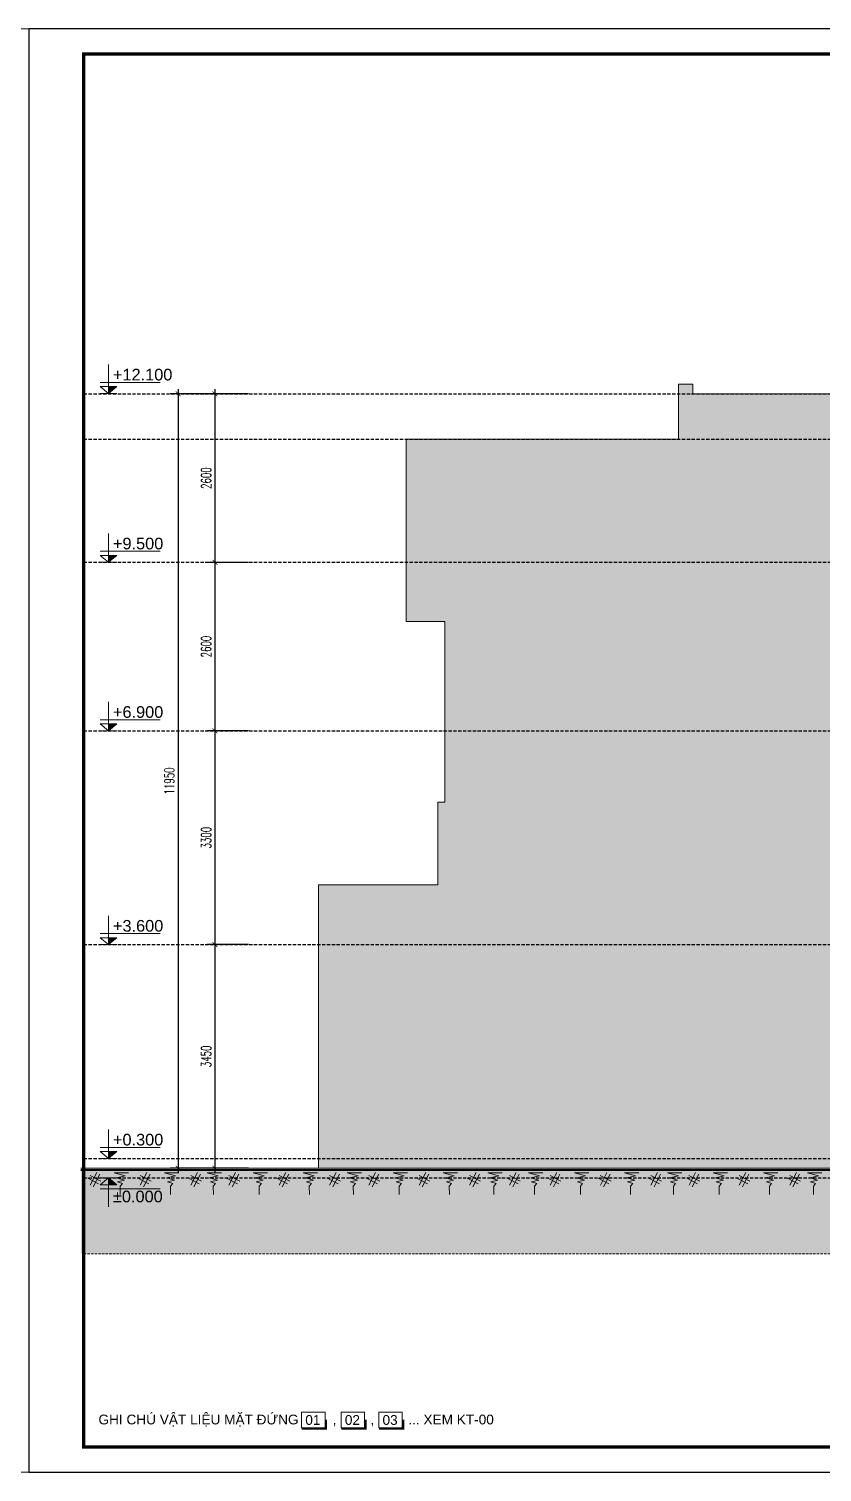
# Model space of a CAD drawing. Header units: millimetres. Extents: x -229618 to 2906, y -178063 to 96806.
# Drawn here: x -154610 to -142377, y -155647 to -133372 of the extents above; entities that cross this region are included whole.
import ezdxf
from ezdxf.enums import TextEntityAlignment as Align

# ---------------------------------------------------------------- set-up
doc = ezdxf.new("R2010")
doc.units = ezdxf.units.MM
doc.header["$LTSCALE"] = 200
doc.header["$MEASUREMENT"] = 0
doc.header["$PDMODE"] = 3
doc.header["$PDSIZE"] = 50
doc.linetypes.add('CENTER', pattern=[2, 1.25, -0.25, 0.25, -0.25])
doc.linetypes.add('DASHED2', pattern=[0.375, 0.25, -0.125])
doc.layers.get('0').update_dxf_attribs({"color": 95, "linetype": 'CONTINUOUS'})
doc.layers.get('DEFPOINTS').update_dxf_attribs({"linetype": 'CONTINUOUS'})
for name, color, linetype, lineweight in [('cat', 1, 'CONTINUOUS', 40), ('hatch', 250, 'CONTINUOUS', 5), ('nho', 252, 'CONTINUOUS', 15), ('thay', 7, 'CONTINUOUS', 18)]:
    doc.layers.add(name, color=color, linetype=linetype, lineweight=lineweight)
for name, color, linetype in [('CUA', 145, 'CONTINUOUS'), ('DIM', 251, 'CONTINUOUS'), ('KHUNGTEN', 7, 'CONTINUOUS'), ('TEXT', 33, 'CONTINUOUS'), ('TRUC', 251, 'CENTER')]:
    doc.layers.add(name, color=color, linetype=linetype)
doc.layers.add('in', color=203, linetype='CONTINUOUS', lineweight=5, plot=False)
doc.styles.add('Aria H iso', font='Vharial_0.ttf')
doc.styles.add('Arial N  iso', font='vnarialn_0.ttf')
doc.styles.add('Scale', font='vnsimli.shx', dxfattribs={"width": 0.65, "bigfont": 'bigfont.shx'})
doc.dimstyles.new('Scale', dxfattribs={"dimscale": 75, "dimtxt": 2, "dimasz": 1, "dimexe": 1.6, "dimexo": 0, "dimgap": 0.8, "dimtad": 1, "dimdec": 0, "dimzin": 0, "dimdsep": 46, "dimtxsty": 'Scale', "dimblk": 'ARCHTICK', "dimcen": 0.1, "dimdle": 1, "dimclrd": 256, "dimclre": 256, "dimclrt": 3, "dimadec": 0, "dimazin": 0, "dimtfac": 1, "dimtdec": 0, "dimtix": 1, "dimtmove": 2, "dimatfit": 3, "dimldrblk": 'ARCHTICK', "dimfxl": 0, "dimtolj": 1, "dimtzin": 0, "dimarcsym": 0})

# ---------------------------------------------------------------- blocks, each defined once
blk = doc.blocks.new('matsau')
at = {"layer": 'hatch', "linetype": 'Continuous'}
h = blk.add_hatch(dxfattribs=at)
h.set_pattern_fill('CROSS', color=256, scale=400, style=0)
h.set_pattern_definition([(0, (-154074.93, -217.71), (100, 100), [50, -150]), (90, (-154049.93, -242.71), (-100, 100), [50, -150])])
h.paths.add_polyline_path([(125, 12928), (15, 12928), (15, 12778), (125, 12778)])
h.paths.add_polyline_path([(1325, 12778), (15, 12778), (15, 12550), (1325, 12550)])
h.paths.add_polyline_path([(15, 600), (9985, 600), (9985, 4970), (8145, 4970), (8145, 6250), (8035, 6250), (8035, 9038), (8635, 9038), (8635, 11850), (4435, 11850), (4435, 12700), (4215, 12700), (4215, 12550), (15, 12550)])
at = {"layer": 'thay', "linetype": 'Continuous'}
blk.add_lwpolyline([(15, 12950), (15, 600), (9985, 600), (9985, 600), (9985, 600), (9985, 4970), (8145, 4970), (8145, 6250), (8035, 6250), (8035, 9038), (8635, 9038), (8635, 11850), (4435, 11850), (4435, 12700), (4215, 12700), (4215, 12550), (1325, 12550), (1325, 12950), (125, 12950), (125, 12950), (15, 12950)], dxfattribs=at)
blk = doc.blocks.new('KhungA3')
at = {"layer": 'DEFPOINTS', "color": 8}
blk.add_lwpolyline([(-3.74, 3.81), (416.31, 3.81), (416.31, 300.81), (-3.74, 300.81)], close=True, dxfattribs=at)
at = {"layer": 'KHUNGTEN', "color": 4, "const_width": 0.724}
blk.add_lwpolyline([(7.54, 8.99), (411.13, 8.99), (411.13, 295.64), (7.54, 295.64)], close=True, dxfattribs=at)
blk = doc.blocks.new('_ArchTick')
at = {"color": 0, "linetype": 'ByBlock', "const_width": 0.15}
blk.add_lwpolyline([(-0.5, -0.5), (0.5, 0.5)], dxfattribs=at)
blk = doc.blocks.new('*D145')
at = {"layer": 'DEFPOINTS', "color": 0, "linetype": 'Continuous'}
for p in [(-151222, -139005), (-151741, -141605), (-151222, -141605)]:
    blk.add_point(p, dxfattribs=at)
at = {"layer": 'DIM', "linetype": 'Continuous', "lineweight": -2}
for p, q in [((-151741, -138930), (-151741, -141680)), ((-151222, -139005), (-151861, -139005)), ((-151222, -141605), (-151861, -141605))]:
    blk.add_line(p, q, dxfattribs=at)
at = {"layer": 'DIM', "linetype": 'Continuous', "lineweight": -2, "xscale": 75, "yscale": 75, "zscale": 75}
for p, rotation in [((-151741, -139005), 90), ((-151741, -141605), 270)]:
    blk.add_blockref('_ArchTick', p, dxfattribs=dict(at, rotation=rotation))
at = {"layer": 'DIM', "color": 3, "linetype": 'Continuous', "insert": (-151876, -140305), "char_height": 150, "attachment_point": 5, "rotation": 90, "style": 'Scale'}
blk.add_mtext('\\A1;2600', dxfattribs=at)
blk = doc.blocks.new('*D146')
at = {"layer": 'DEFPOINTS', "color": 0, "linetype": 'Continuous'}
for p in [(-151222, -141605), (-151741, -144205), (-151222, -144205)]:
    blk.add_point(p, dxfattribs=at)
at = {"layer": 'DIM', "linetype": 'Continuous', "lineweight": -2}
for p, q in [((-151222, -141605), (-151861, -141605)), ((-151741, -141530), (-151741, -144280)), ((-151222, -144205), (-151861, -144205))]:
    blk.add_line(p, q, dxfattribs=at)
at = {"layer": 'DIM', "linetype": 'Continuous', "lineweight": -2, "xscale": 75, "yscale": 75, "zscale": 75}
for p, rotation in [((-151741, -141605), 90), ((-151741, -144205), 270)]:
    blk.add_blockref('_ArchTick', p, dxfattribs=dict(at, rotation=rotation))
at = {"layer": 'DIM', "color": 3, "linetype": 'Continuous', "insert": (-151876, -142905), "char_height": 150, "attachment_point": 5, "rotation": 90, "style": 'Scale'}
blk.add_mtext('\\A1;2600', dxfattribs=at)
blk = doc.blocks.new('*D147')
at = {"layer": 'DEFPOINTS', "color": 0, "linetype": 'Continuous'}
for p in [(-151222, -144205), (-151741, -147505), (-151222, -147505)]:
    blk.add_point(p, dxfattribs=at)
at = {"layer": 'DIM', "linetype": 'Continuous', "lineweight": -2}
for p, q in [((-151222, -144205), (-151861, -144205)), ((-151741, -144130), (-151741, -147580)), ((-151222, -147505), (-151861, -147505))]:
    blk.add_line(p, q, dxfattribs=at)
at = {"layer": 'DIM', "linetype": 'Continuous', "lineweight": -2, "xscale": 75, "yscale": 75, "zscale": 75}
for p, rotation in [((-151741, -144205), 90), ((-151741, -147505), 270)]:
    blk.add_blockref('_ArchTick', p, dxfattribs=dict(at, rotation=rotation))
at = {"layer": 'DIM', "color": 3, "linetype": 'Continuous', "insert": (-151876, -145855), "char_height": 150, "attachment_point": 5, "rotation": 90, "style": 'Scale'}
blk.add_mtext('\\A1;3300', dxfattribs=at)
blk = doc.blocks.new('*D148')
at = {"layer": 'DEFPOINTS', "color": 0, "linetype": 'Continuous'}
for p in [(-151222, -147505), (-151741, -150955), (-151222, -150955)]:
    blk.add_point(p, dxfattribs=at)
at = {"layer": 'DIM', "linetype": 'Continuous', "lineweight": -2}
for p, q in [((-151741, -147430), (-151741, -151030)), ((-151222, -147505), (-151861, -147505)), ((-151222, -150955), (-151861, -150955))]:
    blk.add_line(p, q, dxfattribs=at)
at = {"layer": 'DIM', "linetype": 'Continuous', "lineweight": -2, "xscale": 75, "yscale": 75, "zscale": 75}
for p, rotation in [((-151741, -147505), 90), ((-151741, -150955), 270)]:
    blk.add_blockref('_ArchTick', p, dxfattribs=dict(at, rotation=rotation))
at = {"layer": 'DIM', "color": 3, "linetype": 'Continuous', "insert": (-151876, -149230), "char_height": 150, "attachment_point": 5, "rotation": 90, "style": 'Scale'}
blk.add_mtext('\\A1;3450', dxfattribs=at)
blk = doc.blocks.new('*D149')
at = {"layer": 'DEFPOINTS', "color": 0, "linetype": 'Continuous'}
for p in [(-151222, -139005), (-152309, -150955), (-151222, -150955)]:
    blk.add_point(p, dxfattribs=at)
at = {"layer": 'DIM', "linetype": 'Continuous', "lineweight": -2}
for p, q in [((-152309, -138930), (-152309, -151030)), ((-151222, -139005), (-152429, -139005)), ((-151222, -150955), (-152429, -150955))]:
    blk.add_line(p, q, dxfattribs=at)
at = {"layer": 'DIM', "linetype": 'Continuous', "lineweight": -2, "xscale": 75, "yscale": 75, "zscale": 75}
for p, rotation in [((-152309, -139005), 90), ((-152309, -150955), 270)]:
    blk.add_blockref('_ArchTick', p, dxfattribs=dict(at, rotation=rotation))
at = {"layer": 'DIM', "color": 3, "linetype": 'Continuous', "insert": (-152444, -144980), "char_height": 150, "attachment_point": 5, "rotation": 90, "style": 'Scale'}
blk.add_mtext('\\A1;11950', dxfattribs=at)
blk = doc.blocks.new('cao do')
at = {"layer": 'thay'}
for p, q in [((0, 445), (0, 0)), ((798, 170), (-128, 170)), ((0, 0), (-128, 106)), ((128, 106), (-128, 106)), ((0, 0), (128, 106))]:
    blk.add_line(p, q, dxfattribs=at)
at = {"layer": 'thay', "ltscale": 600}
blk.add_line((128, 0), (-128, 0), dxfattribs=at)
at = {"layer": 'thay', "color": 150, "ltscale": 600}
blk.add_solid([(0, 0), (0, 106), (128, 106)], dxfattribs=at)
at = {"layer": 'TEXT', "style": 'Arial N  iso'}
blk.add_attdef('%%P0.000', text='', height=200, dxfattribs=at).set_placement((70, 290), align=Align.MIDDLE_LEFT)
blk = doc.blocks.new('nendat')
at = {"layer": 'hatch', "linetype": 'Continuous'}
for p, q in [((-57, -30), (110, 58)), ((-41, 78), (60, -115)), ((-22, -70), (145, 17)), ((7, 103), (109, -90))]:
    blk.add_line(p, q, dxfattribs=at)
blk = doc.blocks.new('vld')
at = {"layer": 'thay', "color": 1, "ltscale": 600, "const_width": 1270}
blk.add_lwpolyline([(635, 140), (635, -5717), (-15232, -5717)], dxfattribs=at)
at = {"layer": 'thay'}
blk.add_lwpolyline([(-15232, -5082), (0, -5082), (0, 5082), (-15232, 5082)], close=True, dxfattribs=at)
at = {"layer": 'TEXT', "style": 'Aria H iso'}
blk.add_attdef('1', text='', height=6350, dxfattribs=at).set_placement((-7944, -3167), align=Align.CENTER)

msp = doc.modelspace()

# ---------------------------------------------------------------- hatches: boundary and pattern name
at = {"layer": 'hatch', "linetype": 'DASHED2', "ltscale": 0.75}
h = msp.add_hatch(dxfattribs=at)
h.set_pattern_fill('AR-CONC', color=251, scale=50, style=0)
h.set_pattern_definition([(130, (-158490.6, -152274.86), (-358.63, -31.376), [37.5, -412.5]), (185, (-158490.6, -152274.86), (69.3757, 376.096), [30, -330]), (79.5486, (-158520.48, -152277.48), (-289.2547, 344.7198), [31.87, -350.571]), (133.8158, (-158490.6, -152174.86), (-533.6205, -82.7595), [56.25, -618.75]), (83.3644, (-158535.06, -152181.76), (-467.331, 487.059), [47.805, -525.8565]), (188.8158, (-158490.6, -152174.86), (-467.331, 487.059), [45, -495]), (159, (-158540.6, -152199.86), (-298.4535, -201.3094), [37.5, -412.5]), (214, (-158540.6, -152199.86), (-121.6577, 362.575), [30, -330]), (108.5486, (-158565.47, -152216.64), (-420.1113, 161.2652), [31.87, -350.571]), (142.5, (-158490.6, -152274.86), (-6.07993, 166.44693), [0, -326, 0, -335, 0, -331.25]), (172.5, (-158490.6, -152274.86), (-131.5348, 197.2059), [0, -191, 0, -318.5, 0, -126.25]), (212.5, (-158379.1, -152274.86), (-266.9112, -11.27744), [0, -125, 0, -390, 0, -517.5]), (222.5, (-158329.1, -152274.86), (-291.593, 50.0525), [0, -162.5, 0, -259, 0, -367.5])])
h.paths.add_polyline_path([(-130173, -152274.9), (-130173, -150984.9), (-127017.4, -150984.9), (-127017.4, -152274.9)])
h.paths.add_polyline_path([(-139923, -152274.9), (-139923, -150984.9), (-130393, -150984.9), (-130393, -152274.9)])
h.paths.add_polyline_path([(-140143, -150984.9), (-140143, -152274.9), (-153806.5, -152274.9), (-153806.5, -150984.9)])

# ---------------------------------------------------------------- linework, layer by layer
at = {"layer": 'cat', "linetype": 'Continuous'}
msp.add_line((-140143, -150984.9), (-153806.5, -150984.9), dxfattribs=at)
at = {"layer": 'hatch', "color": 251, "linetype": 'DASHED2', "ltscale": 0.75}
msp.add_line((-153763.9, -152274.9), (-126944.8, -152274.9), dxfattribs=at)
at = {"layer": 'in', "linetype": 'Continuous'}
for points in [[(-186113.1, -155646.6), (-154609.9, -155646.6), (-154609.9, -133371.6), (-186113.1, -133371.6)], [(-154609.9, -155646.6), (-123106.7, -155646.6), (-123106.7, -133371.6), (-154609.9, -133371.6)]]:
    msp.add_lwpolyline(points, close=True, dxfattribs=at)
at = {"layer": 'nho', "linetype": 'Continuous'}
for points in [[(-153071.8, -151029.7), (-153293.1, -151029.7), (-153123.2, -151074.7), (-153257.7, -151105), (-153136.8, -151142.6), (-153245.7, -151168.7), (-153165.6, -151194.2), (-153200.9, -151234.2), (-153199.9, -151361.1)], [(-152298, -151029.7), (-152519.2, -151029.7), (-152349.3, -151074.7), (-152483.8, -151105), (-152362.9, -151142.6), (-152471.8, -151168.7), (-152391.7, -151194.2), (-152427, -151234.2), (-152426, -151361.1)], [(-151637.3, -151029.7), (-151858.5, -151029.7), (-151688.6, -151074.7), (-151823.1, -151105), (-151702.2, -151142.6), (-151811.1, -151168.7), (-151731, -151194.2), (-151766.3, -151234.2), (-151765.3, -151361.1)], [(-150930.6, -151029.7), (-151151.8, -151029.7), (-150981.9, -151074.7), (-151116.4, -151105), (-150995.5, -151142.6), (-151104.5, -151168.7), (-151024.4, -151194.2), (-151059.6, -151234.2), (-151058.6, -151361.1)], [(-150156.7, -151029.7), (-150377.9, -151029.7), (-150208.1, -151074.7), (-150342.6, -151105), (-150221.6, -151142.6), (-150330.6, -151168.7), (-150250.5, -151194.2), (-150285.7, -151234.2), (-150284.7, -151361.1)], [(-149478.2, -151029.7), (-149699.4, -151029.7), (-149529.5, -151074.7), (-149664, -151105), (-149543.1, -151142.6), (-149652.1, -151168.7), (-149572, -151194.2), (-149607.2, -151234.2), (-149606.2, -151361.1)], [(-148771.5, -151029.7), (-148992.8, -151029.7), (-148822.9, -151074.7), (-148957.4, -151105), (-148836.5, -151142.6), (-148945.4, -151168.7), (-148865.3, -151194.2), (-148900.6, -151234.2), (-148899.5, -151361.1)], [(-147997.7, -151029.7), (-148218.9, -151029.7), (-148049, -151074.7), (-148183.5, -151105), (-148062.6, -151142.6), (-148171.5, -151168.7), (-148091.4, -151194.2), (-148126.7, -151234.2), (-148125.7, -151361.1)], [(-147310.5, -151029.7), (-147531.8, -151029.7), (-147361.9, -151074.7), (-147496.4, -151105), (-147375.5, -151142.6), (-147484.4, -151168.7), (-147404.3, -151194.2), (-147439.6, -151234.2), (-147438.6, -151361.1)], [(-146683.1, -151029.7), (-146904.3, -151029.7), (-146734.4, -151074.7), (-146868.9, -151105), (-146748, -151142.6), (-146856.9, -151168.7), (-146776.8, -151194.2), (-146812.1, -151234.2), (-146811.1, -151361.1)], [(-145976.4, -151029.7), (-146197.6, -151029.7), (-146027.7, -151074.7), (-146162.2, -151105), (-146041.3, -151142.6), (-146150.3, -151168.7), (-146070.2, -151194.2), (-146105.4, -151234.2), (-146104.4, -151361.1)], [(-145202.5, -151029.7), (-145423.7, -151029.7), (-145253.9, -151074.7), (-145388.3, -151105), (-145267.4, -151142.6), (-145376.4, -151168.7), (-145296.3, -151194.2), (-145331.5, -151234.2), (-145330.5, -151361.1)], [(-144541.8, -151029.7), (-144763.1, -151029.7), (-144593.2, -151074.7), (-144727.7, -151105), (-144606.8, -151142.6), (-144715.7, -151168.7), (-144635.6, -151194.2), (-144670.9, -151234.2), (-144669.9, -151361.1)], [(-143835.2, -151029.7), (-144056.4, -151029.7), (-143886.5, -151074.7), (-144021, -151105), (-143900.1, -151142.6), (-144009, -151168.7), (-143928.9, -151194.2), (-143964.2, -151234.2), (-143963.2, -151361.1)], [(-143061.3, -151029.7), (-143282.5, -151029.7), (-143112.6, -151074.7), (-143247.1, -151105), (-143126.2, -151142.6), (-143235.1, -151168.7), (-143155, -151194.2), (-143190.3, -151234.2), (-143189.3, -151361.1)], [(-142382.8, -151029.7), (-142604, -151029.7), (-142434.1, -151074.7), (-142568.6, -151105), (-142447.7, -151142.6), (-142556.6, -151168.7), (-142476.5, -151194.2), (-142511.8, -151234.2), (-142510.8, -151361.1)]]:
    msp.add_lwpolyline(points, dxfattribs=at)
at = {"layer": 'thay', "linetype": 'Continuous'}
msp.add_line((-140143, -150954.9), (-153806.5, -150954.9), dxfattribs=at)
at = {"layer": 'TRUC', "linetype": 'DASHED2'}
for p, q in [((-153763.9, -139004.9), (-126987.4, -139004.9)), ((-153763.9, -139704.9), (-126987.4, -139704.9)), ((-153763.9, -141604.9), (-126987.4, -141604.9)), ((-153763.9, -144204.9), (-126987.4, -144204.9)), ((-153763.9, -147504.9), (-126987.4, -147504.9)), ((-153763.9, -150804.9), (-126987.4, -150804.9)), ((-153763.9, -151104.9), (-126987.4, -151104.9))]:
    msp.add_line(p, q, dxfattribs=at)

# ---------------------------------------------------------------- block references
at = {"layer": 'CUA'}
ref = msp.add_blockref('vld', (-150042.5, -154841.7), dxfattribs=dict(at, xscale=0.0236852077068761, yscale=0.0236852077068761, zscale=0.02368520779822236))
ref.add_attrib('1', '01', dxfattribs={"layer": 'TEXT', "height": 150.4, "style": 'Aria H iso'}).set_placement((-150230.5, -154916.7), align=Align.CENTER)
ref = msp.add_blockref('vld', (-149432.5, -154841.7), dxfattribs=dict(at, xscale=0.0236852077068761, yscale=0.0236852077068761, zscale=0.02368520779822236))
ref.add_attrib('1', '02', dxfattribs={"layer": 'TEXT', "height": 150.4, "style": 'Aria H iso'}).set_placement((-149620.5, -154916.7), align=Align.CENTER)
ref = msp.add_blockref('vld', (-148851.4, -154841.7), dxfattribs=dict(at, xscale=0.0236852077068761, yscale=0.0236852077068761, zscale=0.02368520779822236))
ref.add_attrib('1', '03', dxfattribs={"layer": 'TEXT', "height": 150.4, "style": 'Aria H iso'}).set_placement((-149039.4, -154916.7), align=Align.CENTER)
at = {"layer": 'hatch', "linetype": 'Continuous', "xscale": -1}
for p in [(-153556.7, -151126.9), (-152782.8, -151126.9), (-152003.8, -151126.9), (-151415.5, -151126.9), (-150641.6, -151126.9), (-149862.6, -151126.9), (-149256.4, -151126.9), (-148482.5, -151126.9), (-147703.5, -151126.9), (-147088.7, -151126.9), (-146461.3, -151126.9), (-145687.4, -151126.9), (-144908.4, -151126.9), (-144320, -151126.9), (-143546.2, -151126.9), (-142767.2, -151126.9)]:
    msp.add_blockref('nendat', p, dxfattribs=at)
at = {"layer": 'KHUNGTEN', "xscale": 75, "yscale": 75, "zscale": 75.00000000000009}
msp.add_blockref('KhungA3', (-154329.6, -155932.6), dxfattribs=at)
at = {"layer": 'thay', "linetype": 'Continuous'}
ref = msp.add_blockref('cao do', (-153382.8, -138997.7), dxfattribs=at)
ref.add_attrib('%%P0.000', '+12.100', dxfattribs={"layer": 'TEXT', "height": 180, "style": 'Arial N  iso'}).set_placement((-153313.3, -138707.7), align=Align.MIDDLE_LEFT)
ref = msp.add_blockref('cao do', (-153382.8, -141604.9), dxfattribs=at)
ref.add_attrib('%%P0.000', '+9.500', dxfattribs={"layer": 'TEXT', "height": 180, "style": 'Arial N  iso'}).set_placement((-153313.3, -141314.9), align=Align.MIDDLE_LEFT)
ref = msp.add_blockref('cao do', (-153382.8, -144204.9), dxfattribs=at)
ref.add_attrib('%%P0.000', '+6.900', dxfattribs={"layer": 'TEXT', "height": 180, "style": 'Arial N  iso'}).set_placement((-153313.3, -143914.9), align=Align.MIDDLE_LEFT)
ref = msp.add_blockref('cao do', (-153382.8, -147504.9), dxfattribs=at)
ref.add_attrib('%%P0.000', '+3.600', dxfattribs={"layer": 'TEXT', "height": 180, "style": 'Arial N  iso'}).set_placement((-153313.3, -147214.9), align=Align.MIDDLE_LEFT)
ref = msp.add_blockref('cao do', (-153382.8, -150804.9), dxfattribs=at)
ref.add_attrib('%%P0.000', '+0.300', dxfattribs={"layer": 'TEXT', "height": 180, "style": 'Arial N  iso'}).set_placement((-153313.3, -150514.9), align=Align.MIDDLE_LEFT)
ref = msp.add_blockref('cao do', (-153382.8, -151104.9), dxfattribs=dict(at, xscale=-1, rotation=180))
ref.add_attrib('%%P0.000', '%%p0.000', dxfattribs={"layer": 'TEXT', "height": 180, "style": 'Arial N  iso'}).set_placement((-153313.3, -151392.4), align=Align.MIDDLE_LEFT)

# ---------------------------------------------------------------- texts
at = {"layer": 'TEXT', "style": 'Aria H iso'}
msp.add_text('ghi chó vËt liÖu mÆt ®øng         ,         ,         ... xem kt-00', height=150.401, dxfattribs=at).set_placement((-153536.8, -154909.7))

# ---------------------------------------------------------------- dimensions: what is measured, and where the dimension line sits
at = {"layer": 'DIM', "linetype": 'Continuous'}
for base, p1, p2, picture, middle in [((-152308.6, -150954.9), (-151221.6, -139004.9), (-151221.6, -150954.9), '*D149', (-152443.6, -144979.9)), ((-151741, -141604.9), (-151221.6, -139004.9), (-151221.6, -141604.9), '*D145', (-151876, -140304.9)), ((-151741, -144204.9), (-151221.6, -141604.9), (-151221.6, -144204.9), '*D146', (-151876, -142904.9)), ((-151741, -147504.9), (-151221.6, -144204.9), (-151221.6, -147504.9), '*D147', (-151876, -145854.9)), ((-151741, -150954.9), (-151221.6, -147504.9), (-151221.6, -150954.9), '*D148', (-151876, -149229.9))]:
    dim = msp.add_linear_dim(base=base, p1=p1, p2=p2, angle=90, dimstyle='Scale', dxfattribs=at)
    dim.commit()
    dim.dimension.update_dxf_attribs({"geometry": picture, "text_midpoint": middle})

# ---------------------------------------------------------------- next in the draw order: block references
at = {"layer": 'hatch', "linetype": 'Continuous', "xscale": -1}
msp.add_blockref('matsau', (-140158, -151554.9), dxfattribs=at)

doc.saveas('drawing.dxf')
